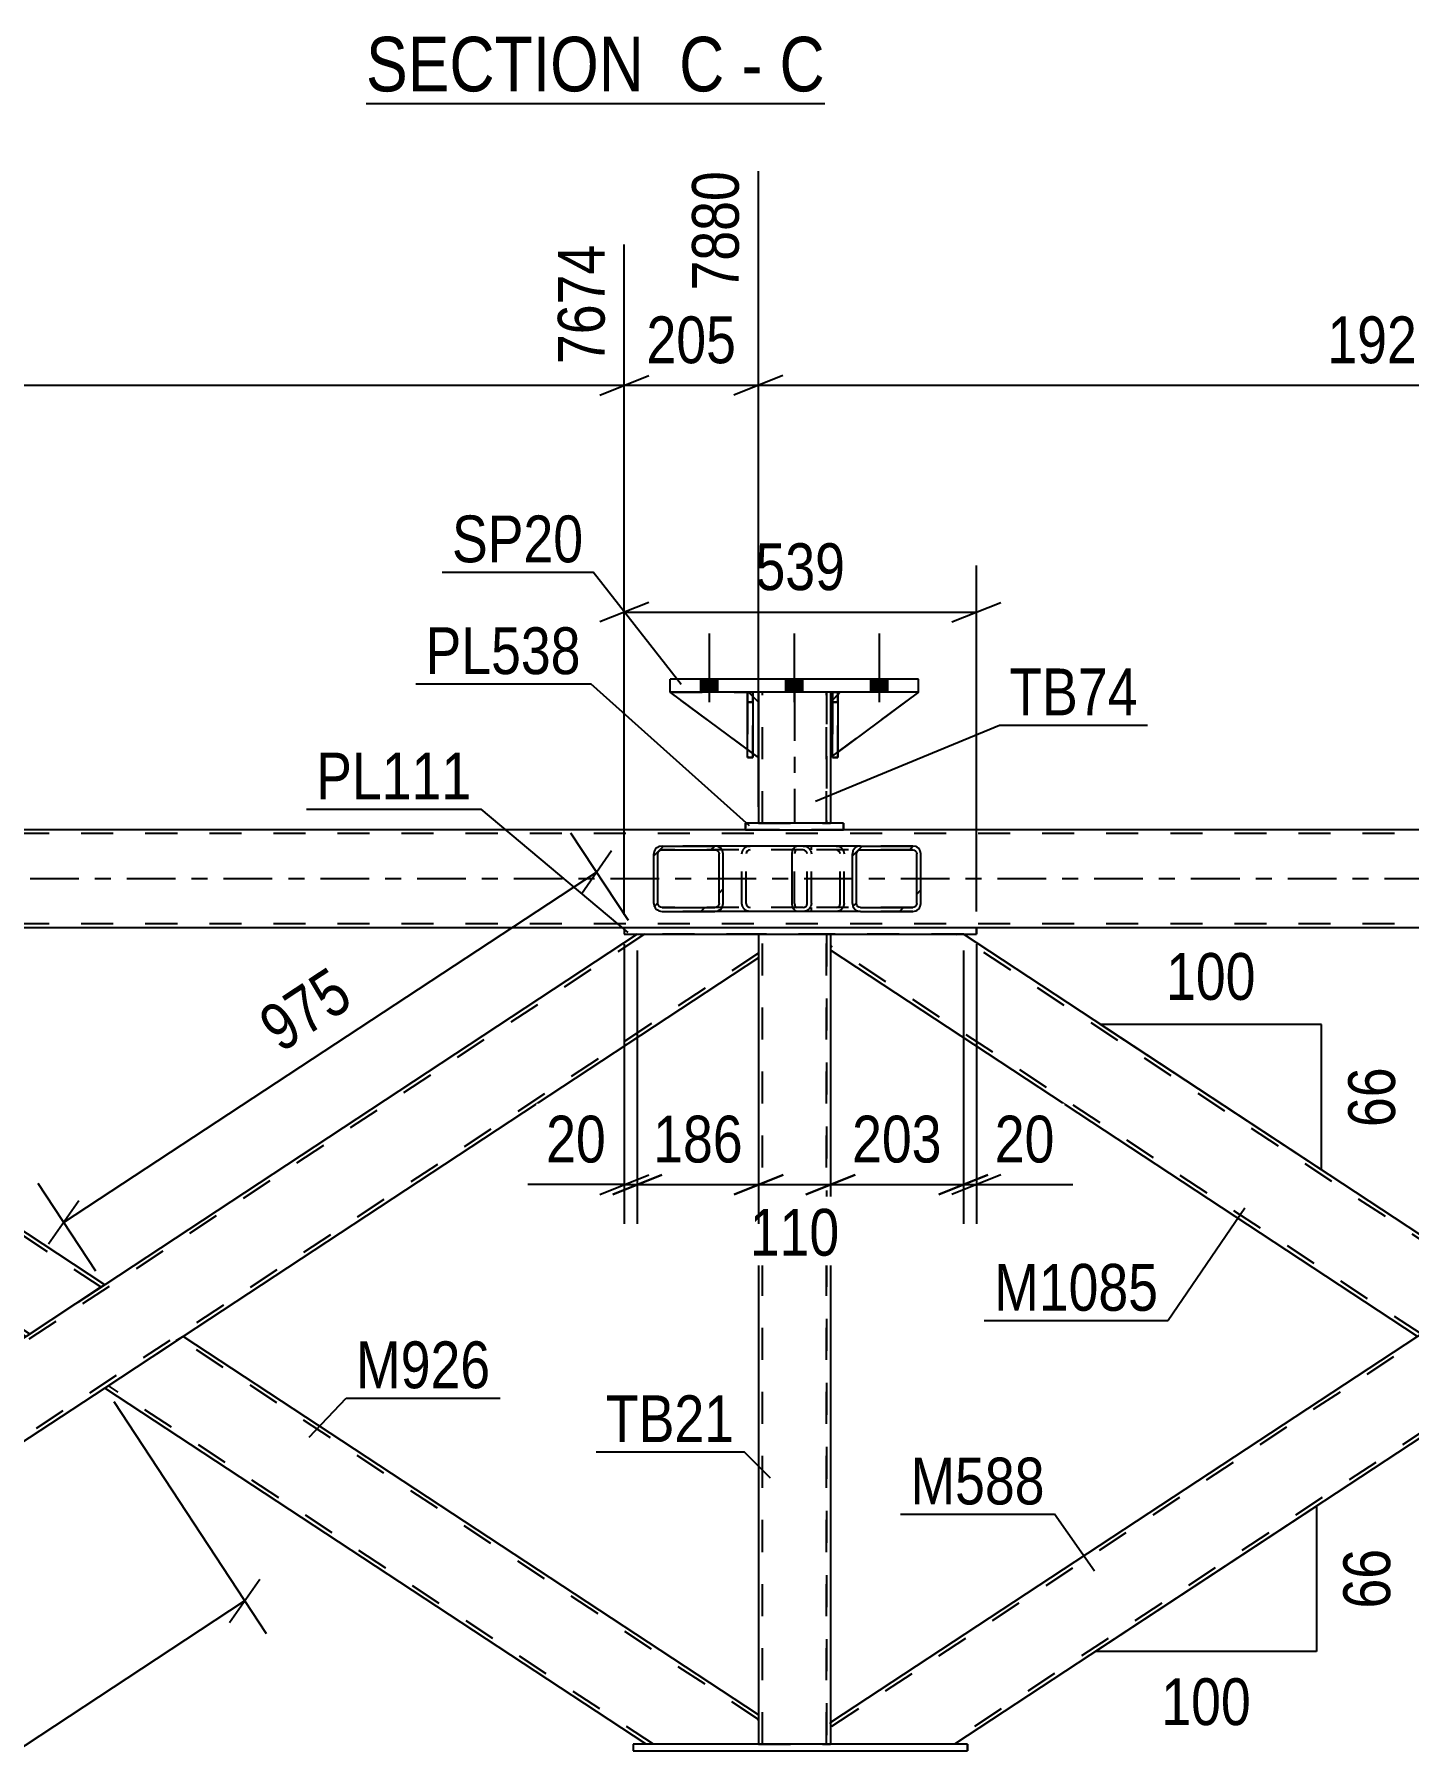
# Model space of a CAD drawing. Header units: millimetres. Extents: x -777 to 412, y -850 to -9.
# Drawn here: x -413.1 to -328.9, y -535.1 to -430.5 of the extents above; entities that cross this region are included whole.
import ezdxf

# ---------------------------------------------------------------- set-up
doc = ezdxf.new("R2010")
doc.units = ezdxf.units.MM
doc.linetypes.add('DXK_LINE_DOT2', pattern=[3.9198, 1.9599, -1.9599])
doc.linetypes.add('DXK_LINE_DOT3', pattern=[5.9187, 2.979, -0.9799, 0.9799, -0.9799])
doc.styles.add('Arial Narrow', font='ARIALN.TTF', dxfattribs={"height": 0.2})

# ---------------------------------------------------------------- blocks, each defined once
blk = doc.blocks.new('Unknown-570390744-23 - 11758')
at = {"color": 6, "linetype": 'Continuous'}
blk.add_line((-392.75, -434.74), (-364.68, -434.74), dxfattribs=at)
at = {"color": 0, "linetype": 'Continuous'}
for points in [[(-374.64, -433.99), (-374.64, -430.49), (-392.75, -430.49), (-392.75, -433.99)], [(-370.82, -433.99), (-370.82, -430.49), (-373.59, -430.49), (-373.59, -433.99)], [(-368.5, -433.99), (-368.5, -430.49), (-369.77, -430.49), (-369.77, -433.99)], [(-364.68, -433.99), (-364.68, -430.49), (-367.45, -430.49), (-367.45, -433.99)]]:
    blk.add_wipeout(points, dxfattribs=at)
at = {"color": 7, "linetype": 'Continuous', "style": 'Arial Narrow'}
for s, p in [('SECTION ', (-392.75, -433.99)), ('C', (-373.59, -433.99)), ('C', (-367.45, -433.99)), ('-', (-369.77, -433.99))]:
    blk.add_text(s, height=3.34, dxfattribs=at).set_placement(p)
blk = doc.blocks.new('Part-570390744-5867 - 5775')
at = {"color": 7, "linetype": 'DXK_LINE_DOT2'}
for p, q in [((-290.58, -485.56), (-364.33, -534.07)), ((-281.84, -485.56), (-357.19, -535.11)), ((-281.41, -485.56), (-291.01, -485.56)), ((-323.61, -507), (-328.41, -510.16)), ((-318.8, -510.16), (-323.61, -513.32)), ((-364.33, -533.82), (-364.33, -533.78)), ((-364.33, -533.82), (-364.33, -533.86)), ((-364.33, -533.86), (-364.33, -533.82)), ((-356.75, -535.11), (-364.33, -535.11))]:
    blk.add_line(p, q, dxfattribs=at)
at = {"color": 2, "linetype": 'Continuous'}
for p, q in [((-291.01, -485.56), (-323.61, -507)), ((-281.41, -485.56), (-318.8, -510.16)), ((-328.41, -510.16), (-364.33, -533.78)), ((-323.61, -513.32), (-356.75, -535.11)), ((-364.33, -533.86), (-364.33, -535.11))]:
    blk.add_line(p, q, dxfattribs=at)
blk = doc.blocks.new('Part-570390744-5947 - 5775')
at = {"linetype": 'Continuous'}
h = blk.add_hatch(dxfattribs=at)
h.set_pattern_fill('', scale=0.7, style=0, pattern_type=0)
h.set_pattern_definition([(45, (-375.1064, -483.859), (-1.57154, 1.57154), [])])
h.paths.add_polyline_path([(-375.15, -483.68), (-375.11, -483.86), (-375, -484.01), (-374.83, -484.12), (-374.63, -484.16), (-371.4, -484.16), (-371.2, -484.12), (-371.04, -484.01), (-370.93, -483.86), (-370.89, -483.68), (-370.89, -480.64), (-370.93, -480.45), (-371.04, -480.3), (-371.2, -480.19), (-371.4, -480.16), (-374.63, -480.16), (-374.83, -480.19), (-375, -480.3), (-375.11, -480.45), (-375.15, -480.64)])
h.paths.add_polyline_path([(-374.87, -480.54), (-374.82, -480.47), (-374.73, -480.41), (-374.63, -480.4), (-371.4, -480.4), (-371.3, -480.41), (-371.22, -480.47), (-371.16, -480.54), (-371.14, -480.64), (-371.14, -483.68), (-371.16, -483.77), (-371.22, -483.85), (-371.3, -483.9), (-371.4, -483.92), (-374.63, -483.92), (-374.73, -483.9), (-374.82, -483.85), (-374.87, -483.77), (-374.89, -483.68), (-374.89, -480.64)])
at = {"color": 2, "linetype": 'Continuous'}
for p, q in [((-374.63, -480.16), (-374.83, -480.19)), ((-374.63, -480.16), (-371.4, -480.16)), ((-366.4, -480.16), (-371.4, -480.16)), ((-371.2, -480.19), (-371.4, -480.16)), ((-375.11, -480.45), (-375.15, -480.64)), ((-375.15, -483.68), (-375.15, -480.64)), ((-374.89, -480.64), (-374.87, -480.54)), ((-374.89, -483.68), (-374.89, -480.64)), ((-374.87, -480.54), (-374.82, -480.47)), ((-374.82, -480.47), (-374.73, -480.41)), ((-374.73, -480.41), (-374.63, -480.4)), ((-374.63, -480.4), (-371.4, -480.4)), ((-371.4, -480.4), (-371.3, -480.41)), ((-371.3, -480.41), (-371.22, -480.47)), ((-371.22, -480.47), (-371.16, -480.54)), ((-371.16, -480.54), (-371.14, -480.64)), ((-371.14, -483.68), (-371.14, -480.64)), ((-370.89, -480.64), (-370.93, -480.45)), ((-370.89, -483.68), (-370.89, -480.64)), ((-375.15, -483.68), (-375.11, -483.86)), ((-374.87, -483.77), (-374.89, -483.68)), ((-374.82, -483.85), (-374.87, -483.77)), ((-374.83, -484.12), (-374.63, -484.16)), ((-374.73, -483.9), (-374.82, -483.85)), ((-374.63, -483.92), (-374.73, -483.9)), ((-374.63, -483.92), (-371.4, -483.92)), ((-374.63, -484.16), (-371.4, -484.16)), ((-371.3, -483.9), (-371.4, -483.92)), ((-371.4, -484.16), (-371.2, -484.12)), ((-366.4, -484.16), (-371.4, -484.16)), ((-371.22, -483.85), (-371.3, -483.9)), ((-371.16, -483.77), (-371.22, -483.85)), ((-371.14, -483.68), (-371.16, -483.77)), ((-370.93, -483.86), (-370.89, -483.68))]:
    blk.add_line(p, q, dxfattribs=at)
at = {"color": 7, "linetype": 'DXK_LINE_DOT2'}
for p, q in [((-371.4, -480.16), (-374.63, -480.16)), ((-369.44, -480.19), (-369.25, -480.16)), ((-366.01, -480.16), (-366.4, -480.16)), ((-366.01, -480.16), (-365.82, -480.19)), ((-366.01, -480.4), (-374.63, -480.4)), ((-369.76, -480.64), (-369.72, -480.45)), ((-369.76, -483.68), (-369.76, -480.64)), ((-369.48, -480.54), (-369.5, -480.64)), ((-369.5, -483.68), (-369.5, -480.64)), ((-369.43, -480.47), (-369.48, -480.54)), ((-369.35, -480.41), (-369.43, -480.47)), ((-369.25, -480.4), (-369.35, -480.41)), ((-365.92, -480.41), (-366.01, -480.4)), ((-365.83, -480.47), (-365.92, -480.41)), ((-365.78, -480.54), (-365.83, -480.47)), ((-365.76, -480.64), (-365.78, -480.54)), ((-365.76, -483.68), (-365.76, -480.64)), ((-365.54, -480.45), (-365.5, -480.64)), ((-365.5, -483.68), (-365.5, -480.64)), ((-366.01, -483.92), (-374.63, -483.92)), ((-371.4, -484.16), (-374.63, -484.16)), ((-369.72, -483.86), (-369.76, -483.68)), ((-369.5, -483.68), (-369.48, -483.77)), ((-369.48, -483.77), (-369.43, -483.85)), ((-369.25, -484.16), (-369.44, -484.12)), ((-369.43, -483.85), (-369.41, -483.86)), ((-369.41, -483.86), (-369.35, -483.9)), ((-369.35, -483.9), (-369.25, -483.92)), ((-366.01, -484.16), (-366.4, -484.16)), ((-366.01, -483.92), (-365.92, -483.9)), ((-365.82, -484.12), (-366.01, -484.16)), ((-365.92, -483.9), (-365.83, -483.85)), ((-365.83, -483.85), (-365.78, -483.77)), ((-365.78, -483.77), (-365.76, -483.68)), ((-365.5, -483.68), (-365.54, -483.86))]:
    blk.add_line(p, q, dxfattribs=at)
at = {"color": 2, "linetype": 'Continuous'}
for centre, start, end in [((-374.65, -480.66), 110.7583, 155.68), ((-371.38, -480.66), 24.32, 69.2417), ((-374.65, -483.65), 204.32, 249.2417), ((-371.38, -483.65), 290.7583, 335.68)]:
    blk.add_arc(centre, 0.496, start, end, dxfattribs=at)
at = {"color": 7, "linetype": 'DXK_LINE_DOT2'}
for centre, start, end in [((-369.27, -480.66), 110.7583, 155.68), ((-365.99, -480.66), 24.32, 69.2417), ((-369.27, -483.65), 204.32, 249.2417), ((-365.99, -483.65), 290.7583, 335.68)]:
    blk.add_arc(centre, 0.496, start, end, dxfattribs=at)
blk = doc.blocks.new('Part-570390744-6178 - 5775')
at = {"color": 2, "linetype": 'Continuous'}
for p, q in [((-374.14, -470.75), (-374.14, -469.95)), ((-358.94, -469.95), (-374.14, -469.95)), ((-358.94, -470.75), (-374.14, -470.75)), ((-358.94, -470.75), (-358.94, -469.95))]:
    blk.add_line(p, q, dxfattribs=at)
at = {"color": 7, "linetype": 'DXK_LINE_DOT2'}
for p, q in [((-374.14, -470.75), (-374.14, -469.95)), ((-358.94, -470.75), (-358.94, -469.95))]:
    blk.add_line(p, q, dxfattribs=at)
blk = doc.blocks.new('Part-570390744-5927 - 5775')
at = {"color": 2, "linetype": 'Continuous'}
for p, q in [((-403.94, -510.16), (-408.74, -513.32)), ((-368.73, -533.32), (-403.94, -510.16)), ((-375.6, -535.11), (-408.74, -513.32)), ((-368.73, -533.39), (-368.73, -535.11))]:
    blk.add_line(p, q, dxfattribs=at)
at = {"color": 7, "linetype": 'DXK_LINE_DOT2'}
for p, q in [((-403.97, -510.18), (-404.38, -510.44)), ((-404.38, -510.44), (-404.38, -510.44)), ((-404.38, -510.44), (-404.38, -510.44)), ((-368.73, -533.6), (-404.16, -510.3)), ((-408.52, -513.17), (-408.51, -513.16)), ((-375.17, -535.11), (-408.52, -513.17)), ((-408.31, -513.03), (-408.31, -513.03)), ((-368.73, -533.32), (-368.73, -533.39)), ((-368.73, -533.67), (-368.73, -533.6)), ((-368.73, -535.11), (-375.6, -535.11))]:
    blk.add_line(p, q, dxfattribs=at)
blk = doc.blocks.new('Part-570390744-5897 - 5775')
at = {"color": 7, "linetype": 'DXK_LINE_DOT2'}
for p, q in [((-375.71, -485.56), (-451.05, -535.11)), ((-368.73, -485.56), (-376.15, -485.56)), ((-368.73, -486.42), (-368.73, -486.99)), ((-368.73, -486.71), (-442.32, -535.11)), ((-408.74, -507), (-413.55, -510.16)), ((-403.94, -510.16), (-408.74, -513.32)), ((-451.31, -535), (-451.49, -535.11)), ((-441.88, -535.11), (-451.49, -535.11))]:
    blk.add_line(p, q, dxfattribs=at)
at = {"color": 2, "linetype": 'Continuous'}
for p, q in [((-376.15, -485.56), (-408.74, -507)), ((-368.73, -485.56), (-368.73, -486.92)), ((-368.73, -486.99), (-403.94, -510.16)), ((-413.55, -510.16), (-451.31, -535)), ((-408.74, -513.32), (-441.88, -535.11))]:
    blk.add_line(p, q, dxfattribs=at)
blk = doc.blocks.new('Part-570390744-5914 - 5775')
at = {"color": 7, "linetype": 'DXK_LINE_DOT2'}
for p, q in [((-364.33, -485.56), (-368.73, -485.56)), ((-368.73, -485.56), (-368.73, -486.92)), ((-368.73, -485.56), (-368.73, -535.11)), ((-368.49, -535.11), (-368.49, -485.56)), ((-368.49, -535.11), (-368.49, -485.56)), ((-364.57, -535.11), (-364.57, -485.56)), ((-364.57, -485.56), (-364.57, -535.11)), ((-364.33, -485.56), (-364.33, -486.45)), ((-364.33, -485.56), (-364.33, -535.11)), ((-368.73, -533.39), (-368.73, -535.11)), ((-364.33, -533.86), (-364.33, -535.11)), ((-368.73, -535.11), (-364.33, -535.11))]:
    blk.add_line(p, q, dxfattribs=at)
at = {"color": 2, "linetype": 'Continuous'}
for p, q in [((-364.33, -486.45), (-364.33, -533.86)), ((-368.73, -486.92), (-368.73, -533.39))]:
    blk.add_line(p, q, dxfattribs=at)
blk = doc.blocks.new('Part-570390744-6034 - 5775')
at = {"color": 2, "linetype": 'Continuous'}
for p, q in [((-369.54, -479.16), (-533.81, -479.16)), ((-199.27, -479.16), (-363.54, -479.16)), ((-376.95, -485.16), (-440.54, -485.16)), ((-291.81, -485.16), (-355.4, -485.16))]:
    blk.add_line(p, q, dxfattribs=at)
at = {"color": 7, "linetype": 'DXK_LINE_DOT2'}
for p, q in [((-363.54, -479.16), (-369.54, -479.16)), ((-90.71, -479.4), (-683.93, -479.4)), ((-90.71, -484.92), (-683.93, -484.92)), ((-355.4, -485.16), (-376.95, -485.16))]:
    blk.add_line(p, q, dxfattribs=at)
at = {"color": 7, "linetype": 'DXK_LINE_DOT3'}
blk.add_line((-90.71, -482.16), (-683.93, -482.16), dxfattribs=at)
blk = doc.blocks.new('Part-570390744-6036 - 5775')
at = {"linetype": 'Continuous'}
h = blk.add_hatch(dxfattribs=at)
h.set_pattern_fill('', scale=0.7, style=0, pattern_type=0)
h.set_pattern_definition([(45, (-362.9559, -483.859), (-1.57154, 1.57154), [])])
h.paths.add_polyline_path([(-362.99, -483.68), (-362.96, -483.86), (-362.85, -484.01), (-362.68, -484.12), (-362.49, -484.16), (-359.3, -484.16), (-359.11, -484.12), (-358.95, -484.01), (-358.84, -483.86), (-358.8, -483.68), (-358.8, -480.64), (-358.84, -480.45), (-358.95, -480.3), (-359.11, -480.19), (-359.3, -480.16), (-362.49, -480.16), (-362.68, -480.19), (-362.85, -480.3), (-362.96, -480.45), (-362.99, -480.64)])
h.paths.add_polyline_path([(-362.72, -480.54), (-362.67, -480.47), (-362.59, -480.41), (-362.49, -480.4), (-359.3, -480.4), (-359.21, -480.41), (-359.12, -480.47), (-359.07, -480.54), (-359.05, -480.64), (-359.05, -483.68), (-359.07, -483.77), (-359.12, -483.85), (-359.21, -483.9), (-359.3, -483.92), (-362.49, -483.92), (-362.59, -483.9), (-362.67, -483.85), (-362.72, -483.77), (-362.74, -483.68), (-362.74, -480.64)])
at = {"color": 2, "linetype": 'Continuous'}
for p, q in [((-366.65, -480.45), (-366.59, -480.3)), ((-366.59, -480.3), (-366.5, -480.19)), ((-366.5, -480.19), (-366.4, -480.16)), ((-362.49, -480.16), (-366.4, -480.16)), ((-362.49, -480.16), (-362.68, -480.19)), ((-362.49, -480.16), (-359.3, -480.16)), ((-359.11, -480.19), (-359.3, -480.16)), ((-366.67, -480.64), (-366.65, -480.45)), ((-366.67, -483.68), (-366.67, -480.64)), ((-362.96, -480.45), (-362.99, -480.64)), ((-362.99, -483.68), (-362.99, -480.64)), ((-362.74, -480.64), (-362.72, -480.54)), ((-362.74, -483.68), (-362.74, -480.64)), ((-362.72, -480.54), (-362.67, -480.47)), ((-362.67, -480.47), (-362.59, -480.41)), ((-362.59, -480.41), (-362.49, -480.4)), ((-362.49, -480.4), (-359.3, -480.4)), ((-359.3, -480.4), (-359.21, -480.41)), ((-359.21, -480.41), (-359.12, -480.47)), ((-359.12, -480.47), (-359.07, -480.54)), ((-359.07, -480.54), (-359.05, -480.64)), ((-359.05, -483.68), (-359.05, -480.64)), ((-358.8, -480.64), (-358.84, -480.45)), ((-358.8, -483.68), (-358.8, -480.64)), ((-366.65, -483.86), (-366.67, -483.68)), ((-366.59, -484.01), (-366.65, -483.86)), ((-366.5, -484.12), (-366.59, -484.01)), ((-366.4, -484.16), (-366.5, -484.12)), ((-362.49, -484.16), (-366.4, -484.16)), ((-362.99, -483.68), (-362.96, -483.86)), ((-362.72, -483.77), (-362.74, -483.68)), ((-362.67, -483.85), (-362.72, -483.77)), ((-362.68, -484.12), (-362.49, -484.16)), ((-362.59, -483.9), (-362.67, -483.85)), ((-362.49, -483.92), (-362.59, -483.9)), ((-362.49, -483.92), (-359.3, -483.92)), ((-362.49, -484.16), (-359.3, -484.16)), ((-359.21, -483.9), (-359.3, -483.92)), ((-359.3, -484.16), (-359.11, -484.12)), ((-359.12, -483.85), (-359.21, -483.9)), ((-359.07, -483.77), (-359.12, -483.85)), ((-359.05, -483.68), (-359.07, -483.77)), ((-358.84, -483.86), (-358.8, -483.68))]:
    blk.add_line(p, q, dxfattribs=at)
at = {"color": 7, "linetype": 'DXK_LINE_DOT2'}
for p, q in [((-365.5, -480.4), (-365.5, -480.16)), ((-363.99, -480.16), (-363.8, -480.19)), ((-359.3, -480.16), (-362.49, -480.16)), ((-366.52, -480.54), (-366.54, -480.64)), ((-366.54, -483.68), (-366.54, -480.64)), ((-366.5, -480.47), (-366.52, -480.54)), ((-366.45, -480.41), (-366.5, -480.47)), ((-366.4, -480.4), (-366.45, -480.41)), ((-359.3, -480.4), (-366.4, -480.4)), ((-363.9, -480.41), (-363.99, -480.4)), ((-363.82, -480.47), (-363.9, -480.41)), ((-363.76, -480.54), (-363.82, -480.47)), ((-363.74, -480.64), (-363.76, -480.54)), ((-363.74, -483.68), (-363.74, -480.64)), ((-363.53, -480.45), (-363.49, -480.64)), ((-363.49, -483.68), (-363.49, -480.64)), ((-366.54, -483.68), (-366.52, -483.77)), ((-366.52, -483.77), (-366.5, -483.85)), ((-366.5, -483.85), (-366.45, -483.9)), ((-366.45, -483.9), (-366.4, -483.92)), ((-359.3, -483.92), (-366.4, -483.92)), ((-365.5, -484.16), (-365.5, -483.92)), ((-363.99, -483.92), (-363.9, -483.9)), ((-363.8, -484.12), (-363.99, -484.16)), ((-363.9, -483.9), (-363.82, -483.85)), ((-363.82, -483.85), (-363.76, -483.77)), ((-363.76, -483.77), (-363.74, -483.68)), ((-363.49, -483.68), (-363.53, -483.86)), ((-359.3, -484.16), (-362.49, -484.16))]:
    blk.add_line(p, q, dxfattribs=at)
for centre, start, end in [((-363.98, -480.65), 23.8951, 68.8487), ((-363.98, -483.66), 291.1513, 336.1049)]:
    blk.add_arc(centre, 0.492, start, end, dxfattribs=at)
at = {"color": 2, "linetype": 'Continuous'}
for centre, start, end in [((-362.51, -480.65), 111.1513, 156.1049), ((-359.29, -480.65), 23.8951, 68.8487), ((-362.51, -483.66), 203.8951, 248.8487), ((-359.29, -483.66), 291.1513, 336.1049)]:
    blk.add_arc(centre, 0.492, start, end, dxfattribs=at)
blk = doc.blocks.new('Part-570390744-6066 - 5775')
at = {"color": 2, "linetype": 'Continuous'}
for p, q in [((-376.95, -485.16), (-376.95, -485.56)), ((-355.4, -485.16), (-376.95, -485.16)), ((-376.95, -485.56), (-355.4, -485.56)), ((-355.4, -485.16), (-355.4, -485.56)), ((-355.4, -485.16), (-355.4, -485.16)), ((-355.4, -485.56), (-355.4, -485.56))]:
    blk.add_line(p, q, dxfattribs=at)
at = {"color": 7, "linetype": 'DXK_LINE_DOT2'}
for p, q in [((-376.95, -485.16), (-376.95, -485.56)), ((-355.4, -485.56), (-355.4, -485.16)), ((-355.4, -485.16), (-355.4, -485.16)), ((-355.4, -485.56), (-355.4, -485.56))]:
    blk.add_line(p, q, dxfattribs=at)
blk = doc.blocks.new('Part-570390744-6107 - 5775')
at = {"color": 2, "linetype": 'Continuous'}
for p, q in [((-368.74, -470.75), (-368.74, -471.35)), ((-364.34, -470.75), (-364.34, -471.35)), ((-368.74, -474.75), (-368.74, -478.76)), ((-364.34, -474.75), (-364.34, -478.76))]:
    blk.add_line(p, q, dxfattribs=at)
at = {"color": 7, "linetype": 'DXK_LINE_DOT2'}
for p, q in [((-364.34, -470.75), (-368.74, -470.75)), ((-368.74, -470.75), (-368.74, -478.76)), ((-368.5, -478.76), (-368.5, -470.75)), ((-368.5, -478.76), (-368.5, -470.75)), ((-364.58, -478.76), (-364.58, -470.75)), ((-364.58, -470.75), (-364.58, -478.76)), ((-364.34, -470.75), (-364.34, -478.76)), ((-368.74, -471.35), (-368.74, -474.75)), ((-364.34, -471.35), (-364.34, -474.75)), ((-368.74, -478.76), (-364.34, -478.76))]:
    blk.add_line(p, q, dxfattribs=at)
at = {"color": 7, "linetype": 'DXK_LINE_DOT3'}
blk.add_line((-366.54, -470.75), (-366.54, -478.76), dxfattribs=at)
blk = doc.blocks.new('Part-570390744-6112 - 5775')
at = {"color": 2, "linetype": 'Continuous'}
for p, q in [((-369.54, -479.16), (-369.54, -478.76)), ((-369.54, -478.76), (-369.54, -478.76)), ((-363.54, -478.76), (-369.54, -478.76)), ((-369.54, -479.16), (-369.54, -479.16)), ((-369.54, -479.16), (-363.54, -479.16)), ((-363.54, -478.76), (-363.54, -479.16))]:
    blk.add_line(p, q, dxfattribs=at)
at = {"color": 7, "linetype": 'DXK_LINE_DOT2'}
for p, q in [((-369.54, -478.76), (-369.54, -479.16)), ((-363.54, -478.76), (-363.54, -478.76)), ((-363.54, -479.16), (-363.54, -478.76)), ((-363.54, -479.16), (-363.54, -479.16))]:
    blk.add_line(p, q, dxfattribs=at)
blk = doc.blocks.new('Part-570390744-6113 - 5775')
at = {"color": 7, "linetype": 'DXK_LINE_DOT2'}
for p, q in [((-364.21, -471.35), (-364.21, -470.75)), ((-364.21, -470.75), (-364.21, -470.75)), ((-364.21, -470.75), (-364.21, -474.75)), ((-364.21, -470.75), (-363.89, -470.75)), ((-363.89, -470.75), (-363.89, -471.35)), ((-363.89, -474.75), (-363.89, -470.75)), ((-364.21, -474.75), (-364.21, -471.35)), ((-364.21, -471.35), (-363.89, -471.35)), ((-363.89, -471.35), (-363.89, -474.75)), ((-364.21, -474.75), (-363.89, -474.75))]:
    blk.add_line(p, q, dxfattribs=at)
blk = doc.blocks.new('Part-570390744-6132 - 5775')
at = {"color": 7, "linetype": 'DXK_LINE_DOT2'}
for p, q in [((-363.74, -470.75), (-364.34, -471.35)), ((-364.34, -474.75), (-358.94, -470.75)), ((-364.34, -471.35), (-363.74, -470.75)), ((-358.94, -470.75), (-363.74, -470.75)), ((-364.34, -471.35), (-364.34, -474.75)), ((-364.34, -471.35), (-364.34, -471.35)), ((-364.34, -471.35), (-364.34, -474.75))]:
    blk.add_line(p, q, dxfattribs=at)
blk = doc.blocks.new('Part-570390744-6133 - 5775')
at = {"color": 7, "linetype": 'DXK_LINE_DOT2'}
for p, q in [((-364.34, -471.35), (-363.74, -470.75)), ((-363.89, -470.91), (-364.21, -471.23)), ((-358.94, -470.75), (-363.74, -470.75)), ((-364.34, -471.35), (-364.34, -474.75)), ((-364.34, -474.75), (-363.89, -474.42))]:
    blk.add_line(p, q, dxfattribs=at)
at = {"color": 2, "linetype": 'Continuous'}
for p, q in [((-363.74, -470.75), (-363.89, -470.91)), ((-358.94, -470.75), (-363.89, -474.42)), ((-364.21, -471.23), (-364.34, -471.35)), ((-364.34, -471.35), (-364.34, -474.75)), ((-364.34, -471.35), (-364.34, -471.35)), ((-364.21, -474.66), (-364.34, -474.75))]:
    blk.add_line(p, q, dxfattribs=at)
blk = doc.blocks.new('Part-570390744-6215 - 5775')
at = {"color": 2, "linetype": 'Continuous'}
for p, q in [((-369.09, -470.75), (-369.41, -470.75)), ((-369.41, -474.75), (-369.41, -470.75)), ((-369.09, -470.75), (-369.09, -470.75)), ((-369.09, -470.75), (-369.09, -474.75)), ((-369.09, -474.75), (-369.41, -474.75))]:
    blk.add_line(p, q, dxfattribs=at)
at = {"color": 7, "linetype": 'DXK_LINE_DOT2'}
for p, q in [((-369.41, -470.75), (-369.41, -471.35)), ((-369.09, -471.35), (-369.09, -470.75)), ((-369.09, -471.35), (-369.41, -471.35)), ((-369.41, -471.35), (-369.41, -474.75)), ((-369.09, -474.75), (-369.09, -471.35))]:
    blk.add_line(p, q, dxfattribs=at)
blk = doc.blocks.new('Part-570390744-6134 - 5775')
at = {"color": 7, "linetype": 'DXK_LINE_DOT2'}
for p, q in [((-368.74, -474.75), (-374.14, -470.75)), ((-374.14, -470.75), (-369.34, -470.75)), ((-369.34, -470.75), (-368.74, -471.35)), ((-368.74, -471.35), (-368.74, -474.75))]:
    blk.add_line(p, q, dxfattribs=at)
blk = doc.blocks.new('Part-570390744-6147 - 5775')
at = {"color": 2, "linetype": 'Continuous'}
for p, q in [((-376.4, -535.11), (-376.4, -535.51)), ((-355.95, -535.11), (-376.4, -535.11)), ((-376.4, -535.51), (-355.95, -535.51)), ((-355.95, -535.11), (-355.95, -535.51)), ((-355.95, -535.11), (-355.95, -535.11)), ((-355.95, -535.51), (-355.95, -535.51))]:
    blk.add_line(p, q, dxfattribs=at)
at = {"color": 7, "linetype": 'DXK_LINE_DOT2'}
for p, q in [((-376.4, -535.11), (-376.4, -535.51)), ((-355.95, -535.51), (-355.95, -535.11)), ((-355.95, -535.11), (-355.95, -535.11)), ((-355.95, -535.51), (-355.95, -535.51))]:
    blk.add_line(p, q, dxfattribs=at)
blk = doc.blocks.new('Part-570390744-6162 - 5775')
at = {"color": 2, "linetype": 'Continuous'}
for p, q in [((-364.33, -485.56), (-364.33, -486.45)), ((-323.61, -507), (-356.2, -485.56)), ((-328.41, -510.16), (-364.33, -486.53)), ((-323.88, -507.17), (-328.41, -510.16)), ((-323.88, -507.17), (-323.64, -507.02)), ((-323.61, -507), (-323.64, -507.02))]:
    blk.add_line(p, q, dxfattribs=at)
at = {"color": 7, "linetype": 'DXK_LINE_DOT2'}
for p, q in [((-356.2, -485.56), (-364.33, -485.56)), ((-323.83, -507.14), (-356.64, -485.56)), ((-328.19, -510.01), (-364.33, -486.24)), ((-364.33, -486.45), (-364.33, -486.49)), ((-364.33, -486.45), (-364.33, -486.49)), ((-364.33, -486.49), (-364.33, -486.53)), ((-324.05, -507.28), (-324.05, -507.28)), ((-324.05, -507.28), (-324.05, -507.28)), ((-323.74, -507.08), (-323.88, -507.17)), ((-323.83, -507.14), (-323.88, -507.17)), ((-323.61, -507), (-323.61, -507))]:
    blk.add_line(p, q, dxfattribs=at)
blk = doc.blocks.new('Part-570390744-6167 - 5775')
at = {"color": 2, "linetype": 'Continuous'}
for p, q in [((-413.55, -510.16), (-450.95, -485.56)), ((-408.74, -507), (-441.34, -485.56)), ((-409.01, -507.17), (-413.55, -510.16)), ((-408.78, -507.02), (-409.01, -507.17)), ((-408.74, -507), (-408.78, -507.02))]:
    blk.add_line(p, q, dxfattribs=at)
at = {"color": 7, "linetype": 'DXK_LINE_DOT2'}
for p, q in [((-441.34, -485.56), (-450.95, -485.56)), ((-413.33, -510.01), (-450.51, -485.56)), ((-408.96, -507.14), (-441.77, -485.56)), ((-409.18, -507.28), (-409.18, -507.28)), ((-409.18, -507.28), (-409.18, -507.28)), ((-409.01, -507.17), (-408.87, -507.08))]:
    blk.add_line(p, q, dxfattribs=at)
blk = doc.blocks.new('Part-570390744-6173 - 5775')
at = {"color": 2, "linetype": 'Continuous'}
for p, q in [((-369.41, -474.26), (-374.14, -470.75)), ((-368.74, -471.35), (-369.09, -471)), ((-368.74, -471.35), (-368.74, -474.75)), ((-368.74, -474.75), (-369.09, -474.49))]:
    blk.add_line(p, q, dxfattribs=at)
at = {"color": 7, "linetype": 'DXK_LINE_DOT2'}
for p, q in [((-369.34, -470.75), (-374.14, -470.75)), ((-369.09, -471), (-369.34, -470.75)), ((-369.09, -474.49), (-369.41, -474.26))]:
    blk.add_line(p, q, dxfattribs=at)
blk = doc.blocks.new('Part-570390744-6213 - 5775')
at = {"color": 7, "linetype": 'DXK_LINE_DOT2'}
for p, q in [((-369.41, -471.35), (-369.41, -470.75)), ((-369.41, -470.75), (-369.41, -470.75)), ((-369.41, -470.75), (-369.41, -474.75)), ((-369.41, -470.75), (-369.09, -470.75)), ((-369.09, -470.75), (-369.09, -471.35)), ((-369.09, -474.75), (-369.09, -470.75)), ((-369.41, -474.75), (-369.41, -471.35)), ((-369.41, -471.35), (-369.09, -471.35)), ((-369.09, -471.35), (-369.09, -474.75)), ((-369.41, -474.75), (-369.09, -474.75))]:
    blk.add_line(p, q, dxfattribs=at)
blk = doc.blocks.new('Part-570390744-6214 - 5775')
at = {"color": 2, "linetype": 'Continuous'}
for p, q in [((-363.89, -470.75), (-364.21, -470.75)), ((-364.21, -474.75), (-364.21, -470.75)), ((-363.89, -470.75), (-363.89, -470.75)), ((-363.89, -470.75), (-363.89, -474.75)), ((-363.89, -474.75), (-364.21, -474.75))]:
    blk.add_line(p, q, dxfattribs=at)
at = {"color": 7, "linetype": 'DXK_LINE_DOT2'}
for p, q in [((-364.21, -470.75), (-364.21, -471.35)), ((-363.89, -471.35), (-363.89, -470.75)), ((-363.89, -471.35), (-364.21, -471.35)), ((-364.21, -471.35), (-364.21, -474.75)), ((-363.89, -474.75), (-363.89, -471.35))]:
    blk.add_line(p, q, dxfattribs=at)
blk = doc.blocks.new('Bolt-570390744-6341 - 5775')
at = {"linetype": 'Continuous'}
for points in [[(-372.26, -470.75), (-371.22, -470.75), (-371.22, -469.95), (-372.26, -469.95)], [(-372.26, -470.75), (-371.22, -470.75), (-371.22, -469.95), (-372.26, -469.95)], [(-372.26, -470.75), (-371.22, -470.75), (-371.22, -469.95), (-372.26, -469.95)], [(-367.06, -470.75), (-366.02, -470.75), (-366.02, -469.95), (-367.06, -469.95)], [(-367.06, -470.75), (-366.02, -470.75), (-366.02, -469.95), (-367.06, -469.95)], [(-361.86, -470.75), (-360.82, -470.75), (-360.82, -469.95), (-361.86, -469.95)], [(-361.86, -470.75), (-360.82, -470.75), (-360.82, -469.95), (-361.86, -469.95)], [(-361.86, -470.75), (-360.82, -470.75), (-360.82, -469.95), (-361.86, -469.95)]]:
    blk.add_hatch(color=1, dxfattribs=at).paths.add_polyline_path(points)
at = {"color": 1, "linetype": 'Continuous'}
for p, q in [((-371.74, -471.35), (-371.74, -467.15)), ((-371.74, -471.35), (-371.74, -467.15)), ((-371.74, -471.35), (-371.74, -467.15)), ((-366.54, -471.35), (-366.54, -467.15)), ((-366.54, -471.35), (-366.54, -467.15)), ((-361.34, -471.35), (-361.34, -467.15)), ((-361.34, -471.35), (-361.34, -467.15)), ((-361.34, -471.35), (-361.34, -467.15)), ((-372.26, -470.75), (-372.26, -469.95)), ((-372.26, -470.75), (-372.26, -469.95)), ((-372.26, -470.75), (-372.26, -469.95)), ((-371.22, -470.75), (-371.22, -469.95)), ((-371.22, -470.75), (-371.22, -469.95)), ((-371.22, -470.75), (-371.22, -469.95)), ((-367.06, -470.75), (-367.06, -469.95)), ((-367.06, -470.75), (-367.06, -469.95)), ((-366.02, -470.75), (-366.02, -469.95)), ((-366.02, -470.75), (-366.02, -469.95)), ((-361.86, -470.75), (-361.86, -469.95)), ((-361.86, -470.75), (-361.86, -469.95)), ((-361.86, -470.75), (-361.86, -469.95)), ((-360.82, -470.75), (-360.82, -469.95)), ((-360.82, -470.75), (-360.82, -469.95)), ((-360.82, -470.75), (-360.82, -469.95))]:
    blk.add_line(p, q, dxfattribs=at)
blk = doc.blocks.new('AngleDimension-570390744-60590 - 5775')
at = {"color": 7, "linetype": 'Continuous'}
for p, q in [((-334.59, -520.54), (-348.12, -529.44)), ((-334.59, -520.54), (-334.59, -529.44)), ((-344.36, -526.96), (-348.12, -529.44)), ((-334.59, -529.44), (-348.12, -529.44))]:
    blk.add_line(p, q, dxfattribs=at)
at = {"color": 0}
for points in [[(-329.49, -522.56), (-333.69, -522.56), (-333.69, -527.41), (-329.49, -527.41)], [(-338.01, -534.54), (-338.01, -530.34), (-344.69, -530.34), (-344.69, -534.54)]]:
    blk.add_wipeout(points, dxfattribs=at)
at = {"color": 3, "style": 'Arial Narrow'}
blk.add_text('66', height=2.863, rotation=90.0002, dxfattribs=at).set_placement((-330.09, -526.81))
blk.add_text('100', height=2.863, dxfattribs=at).set_placement((-344.09, -533.94))
blk = doc.blocks.new('StraightDimension-570390744-46855 - 5775')
at = {"color": 7, "linetype": 'Continuous'}
for p, q in [((-376.95, -484.36), (-376.95, -443.36)), ((-462.08, -451.97), (-376.95, -451.97)), ((-378.45, -452.57), (-375.45, -451.37))]:
    blk.add_line(p, q, dxfattribs=at)
at = {"color": 0, "linetype": 'Continuous'}
blk.add_wipeout([(-377.55, -442.76), (-381.75, -442.76), (-381.75, -451.27), (-377.55, -451.27)], dxfattribs=at)
at = {"color": 3, "linetype": 'Continuous', "style": 'Arial Narrow'}
blk.add_text('7674', height=2.863, rotation=90.0002, dxfattribs=at).set_placement((-378.15, -450.67))
blk = doc.blocks.new('StraightDimension-570390744-7360 - 5775')
at = {"color": 7, "linetype": 'Continuous'}
for p, q in [((-376.95, -484.16), (-376.95, -463)), ((-355.4, -484.16), (-355.4, -463)), ((-375.45, -465.25), (-378.45, -466.45)), ((-356.9, -466.45), (-353.9, -465.25)), ((-376.95, -465.85), (-355.4, -465.85))]:
    blk.add_line(p, q, dxfattribs=at)
at = {"color": 0}
blk.add_wipeout([(-362.83, -465.1), (-362.83, -460.9), (-369.52, -460.9), (-369.52, -465.1)], dxfattribs=at)
at = {"color": 3, "style": 'Arial Narrow'}
blk.add_text('539', height=2.863, dxfattribs=at).set_placement((-368.92, -464.5))
blk = doc.blocks.new('StraightDimension-570390744-7494 - 5775')
at = {"color": 7, "linetype": 'Continuous'}
for p, q in [((-376.7, -484.72), (-380.22, -479.37)), ((-379.57, -483.08), (-377.73, -480.43)), ((-411.25, -503.19), (-378.65, -481.75)), ((-409.29, -506.16), (-412.81, -500.81)), ((-410.32, -501.87), (-412.17, -504.52))]:
    blk.add_line(p, q, dxfattribs=at)
at = {"color": 0}
blk.add_wipeout([(-392.57, -490.01), (-394.88, -486.5), (-400.46, -490.17), (-398.15, -493.68)], dxfattribs=at)
at = {"color": 3, "style": 'Arial Narrow'}
blk.add_text('975', height=2.863, rotation=33.3347, dxfattribs=at).set_placement((-397.98, -492.85))
blk = doc.blocks.new('StraightDimension-570390744-60014 - 5775')
at = {"color": 7, "linetype": 'Continuous'}
for p, q in [((-356.2, -486.56), (-356.2, -503.27)), ((-355.4, -486.16), (-355.4, -503.27)), ((-357.7, -501.47), (-354.7, -500.27)), ((-353.9, -500.27), (-356.9, -501.47)), ((-356.2, -500.87), (-355.4, -500.87)), ((-355.4, -500.87), (-349.5, -500.87)), ((-355.4, -500.87), (-349.5, -500.87))]:
    blk.add_line(p, q, dxfattribs=at)
at = {"color": 0}
blk.add_wipeout([(-350.02, -500.12), (-350.02, -495.92), (-354.88, -495.92), (-354.88, -500.12)], dxfattribs=at)
at = {"color": 3, "style": 'Arial Narrow'}
blk.add_text('20', height=2.863, dxfattribs=at).set_placement((-354.28, -499.52))
blk = doc.blocks.new('StraightDimension-570390744-46853 - 5775')
at = {"color": 7, "linetype": 'Continuous'}
for p, q in [((-368.74, -477.76), (-368.74, -438.86)), ((-291.81, -484.16), (-291.81, -443.36)), ((-367.24, -451.37), (-370.24, -452.57)), ((-368.74, -451.97), (-291.81, -451.97)), ((-293.31, -452.57), (-290.31, -451.37))]:
    blk.add_line(p, q, dxfattribs=at)
at = {"color": 0}
blk.add_wipeout([(-326.02, -451.22), (-326.02, -447.02), (-334.53, -447.02), (-334.53, -451.22)], dxfattribs=at)
at = {"color": 3, "style": 'Arial Narrow'}
blk.add_text('1923', height=2.863, dxfattribs=at).set_placement((-333.93, -450.62))
at = {"color": 0, "linetype": 'Continuous'}
blk.add_wipeout([(-292.41, -442.76), (-296.61, -442.76), (-296.61, -451.27), (-292.41, -451.27)], dxfattribs=at)
at = {"color": 3, "linetype": 'Continuous', "style": 'Arial Narrow'}
blk.add_text('9803', height=2.863, rotation=90.0002, dxfattribs=at).set_placement((-293.01, -450.67))
blk = doc.blocks.new('StraightDimension-570390744-46854 - 5775')
at = {"color": 7, "linetype": 'Continuous'}
for p, q in [((-368.74, -477.76), (-368.74, -438.86)), ((-376.95, -484.36), (-376.95, -443.36)), ((-378.45, -452.57), (-375.45, -451.37)), ((-376.95, -451.97), (-368.74, -451.97)), ((-367.24, -451.37), (-370.24, -452.57))]:
    blk.add_line(p, q, dxfattribs=at)
at = {"color": 0}
blk.add_wipeout([(-369.5, -451.22), (-369.5, -447.02), (-376.19, -447.02), (-376.19, -451.22)], dxfattribs=at)
at = {"color": 3, "style": 'Arial Narrow'}
blk.add_text('205', height=2.863, dxfattribs=at).set_placement((-375.59, -450.62))
at = {"color": 0, "linetype": 'Continuous'}
blk.add_wipeout([(-369.34, -438.26), (-373.54, -438.26), (-373.54, -446.77), (-369.34, -446.77)], dxfattribs=at)
at = {"color": 3, "linetype": 'Continuous', "style": 'Arial Narrow'}
blk.add_text('7880', height=2.863, rotation=90.0002, dxfattribs=at).set_placement((-369.94, -446.17))
blk = doc.blocks.new('StraightDimension-570390744-60015 - 5775')
at = {"color": 7, "linetype": 'Continuous'}
for p, q in [((-364.33, -486.56), (-364.33, -503.27)), ((-356.2, -486.56), (-356.2, -503.27)), ((-365.83, -501.47), (-362.83, -500.27)), ((-364.33, -500.87), (-356.2, -500.87)), ((-354.7, -500.27), (-357.7, -501.47))]:
    blk.add_line(p, q, dxfattribs=at)
at = {"color": 0}
blk.add_wipeout([(-356.92, -500.12), (-356.92, -495.92), (-363.61, -495.92), (-363.61, -500.12)], dxfattribs=at)
at = {"color": 3, "style": 'Arial Narrow'}
blk.add_text('203', height=2.863, dxfattribs=at).set_placement((-363.01, -499.52))
blk = doc.blocks.new('StraightDimension-570390744-60016 - 5775')
at = {"color": 7, "linetype": 'Continuous'}
for p, q in [((-368.73, -486.56), (-368.73, -503.72)), ((-364.33, -486.56), (-364.33, -503.72)), ((-370.23, -501.47), (-367.23, -500.27)), ((-368.73, -500.87), (-364.33, -500.87)), ((-362.83, -500.27), (-365.83, -501.47))]:
    blk.add_line(p, q, dxfattribs=at)
at = {"color": 0}
blk.add_wipeout([(-363.19, -505.82), (-363.19, -501.62), (-369.87, -501.62), (-369.87, -505.82)], dxfattribs=at)
at = {"color": 3, "style": 'Arial Narrow'}
blk.add_text('110', height=2.863, dxfattribs=at).set_placement((-369.27, -505.22))
blk = doc.blocks.new('StraightDimension-570390744-60017 - 5775')
at = {"color": 7, "linetype": 'Continuous'}
for p, q in [((-376.15, -486.56), (-376.15, -503.27)), ((-368.73, -486.56), (-368.73, -503.27)), ((-377.65, -501.47), (-374.65, -500.27)), ((-376.15, -500.87), (-368.73, -500.87)), ((-367.23, -500.27), (-370.23, -501.47))]:
    blk.add_line(p, q, dxfattribs=at)
at = {"color": 0}
blk.add_wipeout([(-369.1, -500.12), (-369.1, -495.92), (-375.78, -495.92), (-375.78, -500.12)], dxfattribs=at)
at = {"color": 3, "style": 'Arial Narrow'}
blk.add_text('186', height=2.863, dxfattribs=at).set_placement((-375.18, -499.52))
blk = doc.blocks.new('StraightDimension-570390744-60018 - 5775')
at = {"color": 7, "linetype": 'Continuous'}
for p, q in [((-376.95, -486.16), (-376.95, -503.27)), ((-376.15, -486.56), (-376.15, -503.27)), ((-376.95, -500.87), (-382.85, -500.87)), ((-376.95, -500.87), (-382.85, -500.87)), ((-378.45, -501.47), (-375.45, -500.27)), ((-374.65, -500.27), (-377.65, -501.47)), ((-376.95, -500.87), (-376.15, -500.87))]:
    blk.add_line(p, q, dxfattribs=at)
at = {"color": 0}
blk.add_wipeout([(-377.47, -500.12), (-377.47, -495.92), (-382.33, -495.92), (-382.33, -500.12)], dxfattribs=at)
at = {"color": 3, "style": 'Arial Narrow'}
blk.add_text('20', height=2.863, dxfattribs=at).set_placement((-381.73, -499.52))
blk = doc.blocks.new('StraightDimension-570390744-60057 - 5775')
at = {"color": 7, "linetype": 'Continuous'}
for p, q in [((-408.19, -514.15), (-398.86, -528.34)), ((-401.1, -527.66), (-399.25, -525.01)), ((-433.32, -548.14), (-400.18, -526.34)), ((-441.33, -535.95), (-432, -550.14)), ((-432.39, -546.81), (-434.24, -549.46))]:
    blk.add_line(p, q, dxfattribs=at)
at = {"color": 0}
blk.add_wipeout([(-414.37, -534.77), (-416.68, -531.27), (-422.26, -534.94), (-419.95, -538.45)], dxfattribs=at)
at = {"color": 3, "style": 'Arial Narrow'}
blk.add_text('992', height=2.863, rotation=33.3347, dxfattribs=at).set_placement((-419.78, -537.62))
blk = doc.blocks.new('AngleDimension-570390744-60588 - 5775')
at = {"color": 7, "linetype": 'Continuous'}
for p, q in [((-340.74, -495.73), (-347.82, -491.07)), ((-334.29, -491.07), (-347.82, -491.07)), ((-334.29, -499.97), (-347.82, -491.07)), ((-334.29, -499.97), (-334.29, -491.07))]:
    blk.add_line(p, q, dxfattribs=at)
at = {"color": 0}
for points in [[(-337.71, -490.17), (-337.71, -485.97), (-344.4, -485.97), (-344.4, -490.17)], [(-329.19, -493.09), (-333.39, -493.09), (-333.39, -497.95), (-329.19, -497.95)]]:
    blk.add_wipeout(points, dxfattribs=at)
at = {"color": 3, "style": 'Arial Narrow'}
blk.add_text('100', height=2.863, dxfattribs=at).set_placement((-343.8, -489.57))
blk.add_text('66', height=2.863, rotation=90.0002, dxfattribs=at).set_placement((-329.79, -497.35))
blk = doc.blocks.new('Mark-570390744-5863 - 5775')
at = {"color": 30, "linetype": 'Continuous'}
for p in [(-360.04, -521.04), (-348.17, -524.52)]:
    blk.add_line(p, (-350.62, -521.04), dxfattribs=at)
at = {"color": 0}
blk.add_wipeout([(-351.22, -520.44), (-351.22, -517.44), (-359.44, -517.44), (-359.44, -520.44)], dxfattribs=at)
blk.add_wipeout([(-351.22, -520.44), (-351.22, -517.44), (-359.44, -517.44), (-359.44, -520.44)], dxfattribs=at)
at = {"color": 3, "style": 'Arial Narrow'}
blk.add_text('M588', height=2.863, dxfattribs=at).set_placement((-359.44, -520.44))
blk = doc.blocks.new('Mark-570390744-5923 - 5775')
at = {"color": 30, "linetype": 'Continuous'}
for p, q in [((-396.22, -516.32), (-393.96, -513.93)), ((-393.96, -513.93), (-384.54, -513.93))]:
    blk.add_line(p, q, dxfattribs=at)
at = {"color": 0}
blk.add_wipeout([(-385.14, -513.33), (-385.14, -510.33), (-393.36, -510.33), (-393.36, -513.33)], dxfattribs=at)
blk.add_wipeout([(-385.14, -513.33), (-385.14, -510.33), (-393.36, -510.33), (-393.36, -513.33)], dxfattribs=at)
at = {"color": 3, "style": 'Arial Narrow'}
blk.add_text('M926', height=2.863, dxfattribs=at).set_placement((-393.36, -513.33))
blk = doc.blocks.new('Mark-570390744-5910 - 5775')
at = {"color": 30, "linetype": 'Continuous'}
for p in [(-378.67, -517.23), (-368.01, -518.84)]:
    blk.add_line(p, (-369.61, -517.23), dxfattribs=at)
at = {"color": 0}
blk.add_wipeout([(-370.21, -516.63), (-370.21, -513.63), (-378.07, -513.63), (-378.07, -516.63)], dxfattribs=at)
blk.add_wipeout([(-370.21, -516.63), (-370.21, -513.63), (-378.07, -513.63), (-378.07, -516.63)], dxfattribs=at)
at = {"color": 3, "style": 'Arial Narrow'}
blk.add_text('TB21', height=2.863, dxfattribs=at).set_placement((-378.07, -516.63))
blk = doc.blocks.new('Mark-570390744-6062 - 5775')
at = {"color": 30, "linetype": 'Continuous'}
for p in [(-396.4, -477.91), (-376.72, -485.45)]:
    blk.add_line(p, (-385.7, -477.91), dxfattribs=at)
at = {"color": 0}
blk.add_wipeout([(-386.3, -477.31), (-386.3, -474.31), (-395.8, -474.31), (-395.8, -477.31)], dxfattribs=at)
blk.add_wipeout([(-386.3, -477.31), (-386.3, -474.31), (-395.8, -474.31), (-395.8, -477.31)], dxfattribs=at)
at = {"color": 3, "style": 'Arial Narrow'}
blk.add_text('PL111', height=2.863, dxfattribs=at).set_placement((-395.8, -477.31))
blk = doc.blocks.new('Mark-570390744-6103 - 5775')
at = {"color": 30, "linetype": 'Continuous'}
for p, q in [((-365.24, -477.42), (-353.99, -472.76)), ((-353.99, -472.76), (-344.94, -472.76))]:
    blk.add_line(p, q, dxfattribs=at)
at = {"color": 0}
blk.add_wipeout([(-345.54, -472.16), (-345.54, -469.16), (-353.39, -469.16), (-353.39, -472.16)], dxfattribs=at)
blk.add_wipeout([(-345.54, -472.16), (-345.54, -469.16), (-353.39, -469.16), (-353.39, -472.16)], dxfattribs=at)
at = {"color": 3, "style": 'Arial Narrow'}
blk.add_text('TB74', height=2.863, dxfattribs=at).set_placement((-353.39, -472.16))
blk = doc.blocks.new('Mark-570390744-6108 - 5775')
at = {"color": 30, "linetype": 'Continuous'}
for p in [(-389.71, -470.24), (-369.29, -478.92)]:
    blk.add_line(p, (-379, -470.24), dxfattribs=at)
at = {"color": 0}
blk.add_wipeout([(-379.6, -469.64), (-379.6, -466.64), (-389.11, -466.64), (-389.11, -469.64)], dxfattribs=at)
blk.add_wipeout([(-379.6, -469.64), (-379.6, -466.64), (-389.11, -466.64), (-389.11, -469.64)], dxfattribs=at)
at = {"color": 3, "style": 'Arial Narrow'}
blk.add_text('PL538', height=2.863, dxfattribs=at).set_placement((-389.11, -469.64))
blk = doc.blocks.new('Mark-570390744-6158 - 5775')
at = {"color": 30, "linetype": 'Continuous'}
for p in [(-338.98, -502.32), (-354.92, -509.19)]:
    blk.add_line(p, (-343.67, -509.19), dxfattribs=at)
at = {"color": 0}
blk.add_wipeout([(-344.27, -508.59), (-344.27, -505.59), (-354.32, -505.59), (-354.32, -508.59)], dxfattribs=at)
blk.add_wipeout([(-344.27, -508.59), (-344.27, -505.59), (-354.32, -505.59), (-354.32, -508.59)], dxfattribs=at)
at = {"color": 3, "style": 'Arial Narrow'}
blk.add_text('M1085', height=2.863, dxfattribs=at).set_placement((-354.32, -508.59))
blk = doc.blocks.new('Mark-570390744-6174 - 5775')
at = {"color": 30, "linetype": 'Continuous'}
for p in [(-388.09, -463.4), (-373.46, -470.28)]:
    blk.add_line(p, (-378.85, -463.4), dxfattribs=at)
at = {"color": 0}
blk.add_wipeout([(-379.45, -462.8), (-379.45, -459.8), (-387.49, -459.8), (-387.49, -462.8)], dxfattribs=at)
blk.add_wipeout([(-379.45, -462.8), (-379.45, -459.8), (-387.49, -459.8), (-387.49, -462.8)], dxfattribs=at)
at = {"color": 3, "style": 'Arial Narrow'}
blk.add_text('SP20', height=2.863, dxfattribs=at).set_placement((-387.49, -462.8))

msp = doc.modelspace()

# ---------------------------------------------------------------- block references
for name in ['Unknown-570390744-23 - 11758', 'Bolt-570390744-6341 - 5775', 'Part-570390744-6178 - 5775', 'Part-570390744-6134 - 5775', 'Part-570390744-6173 - 5775', 'Part-570390744-6215 - 5775', 'Part-570390744-6213 - 5775', 'Part-570390744-6107 - 5775', 'Part-570390744-6132 - 5775', 'Part-570390744-6133 - 5775', 'Part-570390744-6113 - 5775', 'Part-570390744-6214 - 5775', 'Part-570390744-6034 - 5775', 'Part-570390744-6112 - 5775', 'Part-570390744-5947 - 5775', 'Part-570390744-6036 - 5775', 'Part-570390744-5897 - 5775', 'Part-570390744-6167 - 5775', 'Part-570390744-6066 - 5775', 'Part-570390744-5914 - 5775', 'Part-570390744-5867 - 5775', 'Part-570390744-6162 - 5775', 'Part-570390744-5927 - 5775', 'Part-570390744-6147 - 5775']:
    msp.add_blockref(name, (0, 0))

# ---------------------------------------------------------------- next in the draw order: block references
for name in ['StraightDimension-570390744-46855 - 5775', 'StraightDimension-570390744-60014 - 5775', 'AngleDimension-570390744-60588 - 5775', 'Mark-570390744-5923 - 5775', 'Mark-570390744-5910 - 5775', 'StraightDimension-570390744-60057 - 5775', 'AngleDimension-570390744-60590 - 5775']:
    msp.add_blockref(name, (0, 0))

# ---------------------------------------------------------------- next in the draw order: block references
for name in ['StraightDimension-570390744-7360 - 5775', 'StraightDimension-570390744-60015 - 5775', 'Mark-570390744-5863 - 5775']:
    msp.add_blockref(name, (0, 0))

# ---------------------------------------------------------------- next in the draw order: block references
for name in ['StraightDimension-570390744-46853 - 5775', 'StraightDimension-570390744-7494 - 5775', 'StraightDimension-570390744-60016 - 5775', 'Mark-570390744-6158 - 5775']:
    msp.add_blockref(name, (0, 0))

# ---------------------------------------------------------------- next in the draw order: block references
for name in ['StraightDimension-570390744-46854 - 5775', 'Mark-570390744-6103 - 5775', 'StraightDimension-570390744-60017 - 5775']:
    msp.add_blockref(name, (0, 0))

# ---------------------------------------------------------------- next in the draw order: block references
for name in ['Mark-570390744-6062 - 5775', 'StraightDimension-570390744-60018 - 5775']:
    msp.add_blockref(name, (0, 0))

# ---------------------------------------------------------------- next in the draw order: block references
msp.add_blockref('Mark-570390744-6108 - 5775', (0, 0))

# ---------------------------------------------------------------- next in the draw order: block references
msp.add_blockref('Mark-570390744-6174 - 5775', (0, 0))

doc.saveas('drawing.dxf')
